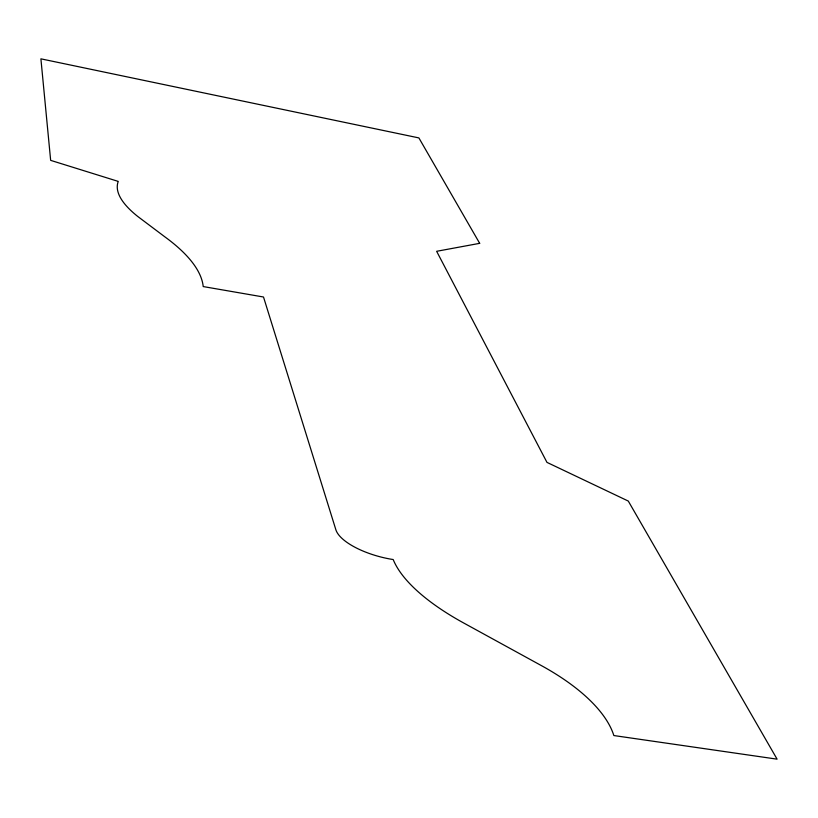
<?xml version="1.0" encoding="UTF-8"?>
<svg xmlns="http://www.w3.org/2000/svg" width="818" height="818" viewBox="0 0 818 818"><rect width="100%" height="100%" fill="white"/><g stroke="black" fill="none" stroke-linecap="round" stroke-linejoin="round"><path stroke-width="1.23" d="M479.675 243.335L436.638 251.3L546.976 462.385L628.285 501.066L777.1 759.165L613.848 735.546A179.101 77.935 15.8 0 0 541.485 665.658L463.704 622.999A187.895 71.258 16.3 0 1 393.192 559.543A51.401 19.652 14.5 0 1 335.861 529.737L263.508 297.006L203.212 286.566A302.691 93.313 10.4 0 0 165.001 236.954L137.833 216.525A195.522 54.448 13.2 0 1 118.252 181.402L50.655 160.359L40.9 58.835L418.888 137.915L479.675 243.335"/></g></svg>
